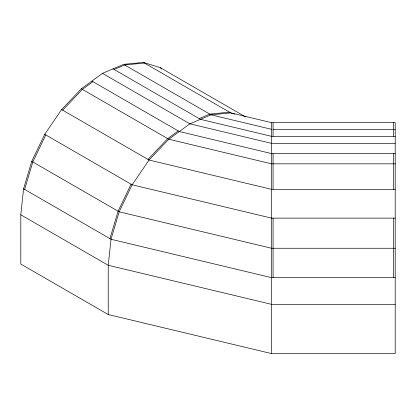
<?xml version="1.0" encoding="UTF-8"?>
<svg xmlns="http://www.w3.org/2000/svg" width="416" height="416" viewBox="0 0 416 416"><rect width="100%" height="100%" fill="white"/><g stroke="black" fill="none" stroke-linecap="round" stroke-linejoin="round"><path stroke-width="0.62" d="M143.302 62.41L230.729 112.887L271.56 122.652L395.2 122.652L395.2 353.59L271.56 353.59L108.228 314.527L20.8 264.051L20.8 214.807L23.582 188.791L31.741 161.34L44.72 134.316L61.636 109.564L81.333 88.769L102.466 73.356L123.604 64.366L143.302 62.41L160.217 67.636L245.456 116.844M24.648 189.41L32.807 161.954L45.786 134.93M109.944 238.654L118.102 211.198L131.082 184.174M62.702 110.178L82.399 89.388L92.966 81.676M147.992 159.422L167.69 138.632L178.261 130.92M114.104 69.472L124.67 64.979L144.368 63.029M199.191 118.602L209.763 114.104L229.46 112.154M273.068 129.314L395.2 129.314M395.2 136.339L271.56 136.339L200.46 119.335L113.038 68.858M395.2 143.359L271.56 143.359L189.894 123.828L102.466 73.356M395.2 153.592L271.56 153.592L179.327 131.539L91.9 81.063M395.2 163.831L271.56 163.831L168.756 139.246L81.333 88.769M395.2 189.332L271.56 189.332L149.058 160.04L61.636 109.564M395.2 218.13L271.56 218.13L132.148 184.792L44.72 134.316M395.2 248.258L271.56 248.258L119.168 211.812L31.741 161.34M395.2 277.664L271.56 277.664L111.01 239.268L23.582 188.791M395.2 304.34L271.56 304.34L108.228 265.283L20.8 214.807M271.56 129.314L211.032 114.837L124.67 64.979M234.957 114.192L230.729 112.887L211.032 114.837L189.894 123.828L168.756 139.246L149.058 160.04L132.148 184.792L119.168 211.812L111.01 239.268L108.228 265.283L108.228 314.527M160.217 67.636L161.606 68.926M393.692 153.592L393.692 189.332M393.692 218.13L393.692 277.664M393.406 122.652L393.406 136.339M273.068 122.652L273.068 136.339M273.068 153.592L273.068 189.332M273.068 218.13L273.068 277.664M271.56 122.652L271.56 353.59"/></g></svg>
